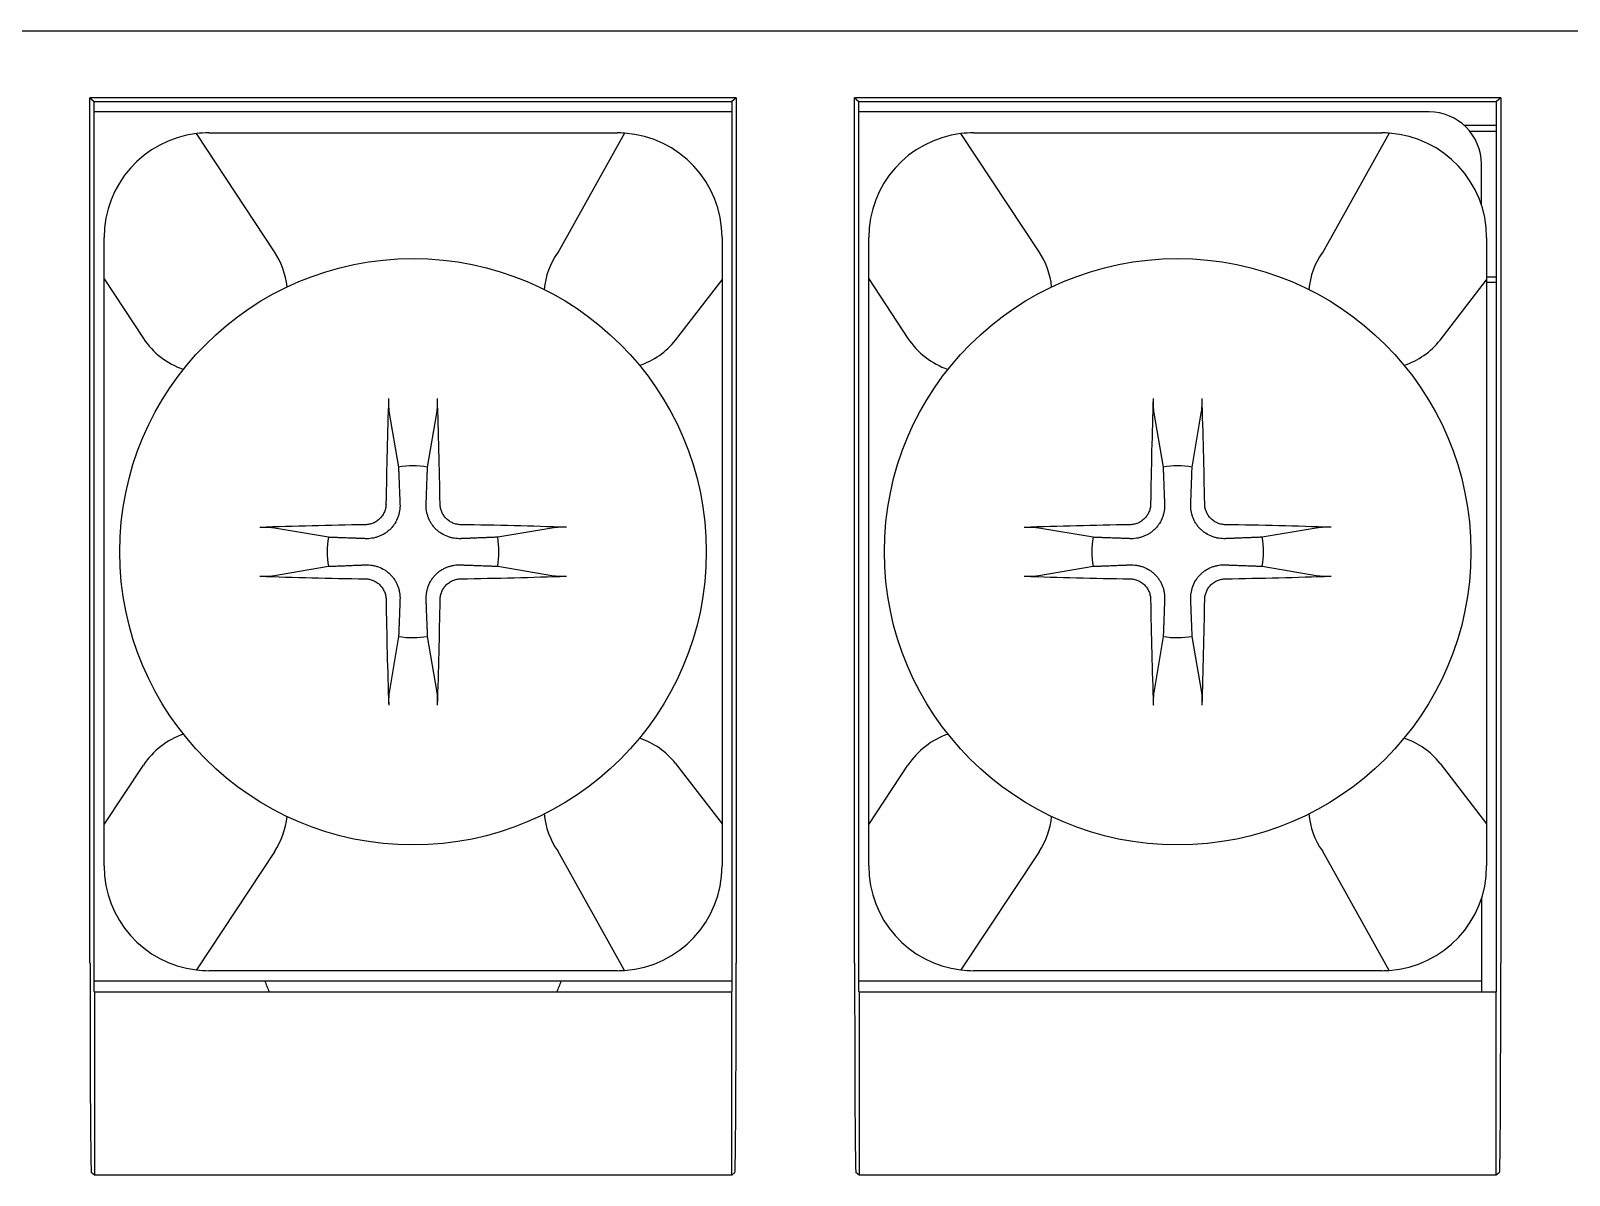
# Model space of a CAD drawing. Header units: millimetres. Extents: x 1618 to 2314, y 422 to 652.
# Drawn here: x 1666.96 to 1681.65, y 559.68 to 570.61 of the extents above; entities that cross this region are included whole.
import ezdxf

# ---------------------------------------------------------------- set-up
doc = ezdxf.new("R2010")
doc.units = ezdxf.units.MM

msp = doc.modelspace()

# ---------------------------------------------------------------- linework, layer by layer
for p, q in [((1660.933, 570.611), (1706.333, 570.611)), ((1673.693, 569.97), (1667.523, 569.97)), ((1667.523, 569.97), (1667.563, 569.936)), ((1667.523, 561.709), (1667.523, 569.97)), ((1667.563, 569.936), (1673.653, 569.936)), ((1667.563, 561.436), (1667.563, 569.936)), ((1673.693, 569.97), (1673.653, 569.936)), ((1673.653, 569.936), (1673.653, 561.436)), ((1673.693, 569.97), (1673.693, 561.709)), ((1680.993, 569.97), (1674.823, 569.97)), ((1674.823, 569.97), (1674.863, 569.936)), ((1674.823, 561.709), (1674.823, 569.97)), ((1674.863, 569.936), (1680.953, 569.936)), ((1674.863, 561.436), (1674.863, 569.936)), ((1680.993, 569.97), (1680.953, 569.936)), ((1680.953, 561.436), (1680.953, 569.936)), ((1680.993, 569.97), (1680.993, 561.709)), ((1673.653, 569.836), (1667.563, 569.836)), ((1680.308, 569.836), (1674.863, 569.836)), ((1669.285, 568.5), (1668.539, 569.629)), ((1668.658, 569.636), (1672.558, 569.636)), ((1672.628, 569.634), (1671.99, 568.492)), ((1676.585, 568.5), (1675.839, 569.629)), ((1675.958, 569.636), (1679.858, 569.636)), ((1679.928, 569.634), (1679.29, 568.492)), ((1680.953, 569.706), (1680.644, 569.706)), ((1680.695, 569.653), (1680.953, 569.653)), ((1680.808, 568.948), (1680.808, 569.336)), ((1667.658, 568.242), (1667.658, 568.636)), ((1673.558, 568.636), (1673.558, 568.234)), ((1674.958, 568.242), (1674.958, 568.636)), ((1680.858, 568.636), (1680.858, 568.234)), ((1667.658, 568.242), (1668.033, 567.673)), ((1667.658, 563.031), (1667.658, 568.242)), ((1673.114, 567.658), (1673.558, 568.234)), ((1673.558, 568.234), (1673.558, 563.038)), ((1674.958, 568.242), (1675.333, 567.673)), ((1674.958, 563.031), (1674.958, 568.242)), ((1680.414, 567.658), (1680.858, 568.234)), ((1680.953, 568.259), (1680.858, 568.259)), ((1680.858, 568.234), (1680.858, 563.038)), ((1680.953, 568.206), (1680.858, 568.206)), ((1670.378, 566.979), (1670.469, 566.444)), ((1670.746, 566.444), (1670.837, 566.979)), ((1677.678, 566.979), (1677.769, 566.444)), ((1678.046, 566.444), (1678.137, 566.979)), ((1669.8, 565.774), (1669.265, 565.865)), ((1671.951, 565.866), (1671.416, 565.775)), ((1677.1, 565.774), (1676.565, 565.865)), ((1679.251, 565.866), (1678.716, 565.775)), ((1669.265, 565.406), (1669.8, 565.497)), ((1671.416, 565.498), (1671.951, 565.407)), ((1676.565, 565.406), (1677.1, 565.497)), ((1678.716, 565.498), (1679.251, 565.407)), ((1670.47, 564.828), (1670.379, 564.293)), ((1670.838, 564.293), (1670.747, 564.828)), ((1677.77, 564.828), (1677.679, 564.293)), ((1678.138, 564.293), (1678.047, 564.828)), ((1667.658, 563.031), (1668.033, 563.599)), ((1673.114, 563.614), (1673.558, 563.038)), ((1674.958, 563.031), (1675.333, 563.599)), ((1680.414, 563.614), (1680.858, 563.038)), ((1667.658, 562.636), (1667.658, 563.031)), ((1673.558, 563.038), (1673.558, 562.636)), ((1674.958, 562.636), (1674.958, 563.031)), ((1680.858, 563.038), (1680.858, 562.636)), ((1669.285, 562.772), (1668.539, 561.643)), ((1672.628, 561.638), (1671.99, 562.78)), ((1676.585, 562.772), (1675.839, 561.643)), ((1679.928, 561.638), (1679.29, 562.78)), ((1680.808, 562.324), (1680.808, 561.536)), ((1673.653, 561.536), (1667.563, 561.536)), ((1672.558, 561.636), (1668.658, 561.636)), ((1680.808, 561.536), (1674.863, 561.536)), ((1679.858, 561.636), (1675.958, 561.636)), ((1680.808, 561.536), (1680.808, 561.433)), ((1667.566, 561.433), (1667.563, 561.436)), ((1667.566, 561.433), (1673.65, 561.433)), ((1667.566, 561.433), (1667.566, 559.683)), ((1673.65, 561.433), (1673.653, 561.436)), ((1673.65, 559.683), (1673.65, 561.433)), ((1674.866, 561.433), (1674.863, 561.436)), ((1674.866, 561.433), (1680.95, 561.433)), ((1674.866, 561.433), (1674.866, 559.683)), ((1680.953, 561.436), (1680.95, 561.433)), ((1680.95, 559.683), (1680.95, 561.433)), ((1667.566, 559.683), (1667.536, 559.709)), ((1673.65, 559.683), (1667.566, 559.683)), ((1673.681, 559.709), (1673.65, 559.683)), ((1674.866, 559.683), (1674.836, 559.709)), ((1680.95, 559.683), (1674.866, 559.683)), ((1680.981, 559.709), (1680.95, 559.683))]:
    msp.add_line(p, q)
for centre in [(1670.608, 565.636), (1677.908, 565.636)]:
    msp.add_circle(centre, 2.8)
for centre, radius, start, end in [((1680.308, 569.336), 0.5, 0, 90), ((1668.658, 568.636), 1, 96.8173, 180), ((1668.658, 568.636), 1, 90, 96.8173), ((1672.558, 568.636), 1, 85.9679, 90), ((1672.558, 568.636), 1, 0, 85.9679), ((1675.958, 568.636), 1, 96.8173, 180), ((1675.958, 568.636), 1, 90, 96.8173), ((1679.858, 568.636), 1, 85.9679, 90), ((1679.858, 568.636), 1, 0, 85.9679), ((1668.659, 568.087), 0.75, 5.9361, 33.4424), ((1672.559, 568.085), 0.7, 144.4374, 175.5132), ((1675.959, 568.087), 0.75, 5.9361, 33.4424), ((1679.859, 568.085), 0.7, 144.4374, 175.5132), ((1668.659, 568.087), 0.75, 213.4424, 251.0511), ((1672.559, 568.085), 0.7, 287.409, 322.3631), ((1675.959, 568.087), 0.75, 213.4424, 251.0511), ((1679.859, 568.085), 0.7, 287.409, 322.3631), ((1670.608, 565.636), 0.82, 80.3013, 99.7447), ((1677.908, 565.636), 0.82, 80.3013, 99.7447), ((1670.608, 565.636), 0.82, 170.3013, 189.7447), ((1670.608, 565.636), 0.82, 350.3013, 9.7447), ((1677.908, 565.636), 0.82, 170.3013, 189.7447), ((1677.908, 565.636), 0.82, 350.3013, 9.7447), ((1670.608, 565.636), 0.82, 260.3013, 279.7447), ((1677.908, 565.636), 0.82, 260.3013, 279.7447), ((1668.659, 563.185), 0.75, 108.9489, 146.5576), ((1675.959, 563.185), 0.75, 108.9489, 146.5576), ((1672.559, 563.187), 0.7, 37.6369, 72.591), ((1679.859, 563.187), 0.7, 37.6369, 72.591), ((1668.659, 563.185), 0.75, 326.5576, 354.0639), ((1672.559, 563.187), 0.7, 184.4868, 215.5626), ((1675.959, 563.185), 0.75, 326.5576, 354.0639), ((1679.859, 563.187), 0.7, 184.4868, 215.5626), ((1668.658, 562.636), 1, 180, 263.1827), ((1672.558, 562.636), 1, 274.0321, 0), ((1675.958, 562.636), 1, 180, 263.1827), ((1679.858, 562.636), 1, 274.0321, 0), ((1668.658, 562.636), 1, 263.1827, 270), ((1670.608, 562.036), 1.5, 199.4712, 203.6875), ((1670.608, 562.036), 1.5, 336.3125, 340.5288), ((1672.558, 562.636), 1, 270, 274.0321), ((1675.958, 562.636), 1, 263.1827, 270), ((1679.858, 562.636), 1, 270, 274.0321)]:
    msp.add_arc(centre, radius, start, end)
for centre, major_axis, ratio, start_param, end_param in [((1670.78, 565.635), (0.037, 4.997), 0.087156, 1.273815, 1.479878), ((1670.436, 565.635), (0.041, -4.997), 0.087156, 1.661715, 1.867777), ((1678.08, 565.635), (0.037, 4.997), 0.087156, 1.273815, 1.479878), ((1677.736, 565.635), (0.041, -4.997), 0.087156, 1.661715, 1.867777), ((1670.61, 565.464), (4.997, 0.041), 0.087156, 1.661715, 1.867777), ((1670.607, 565.464), (4.997, -0.037), 0.087156, 1.273815, 1.479878), ((1677.91, 565.464), (4.997, 0.041), 0.087156, 1.661715, 1.867777), ((1677.907, 565.464), (4.997, -0.037), 0.087156, 1.273815, 1.479878), ((1670.609, 565.808), (-4.997, 0.037), 0.087156, 1.273815, 1.479878), ((1670.607, 565.808), (-4.997, -0.041), 0.087156, 1.661715, 1.867777), ((1677.909, 565.808), (-4.997, 0.037), 0.087156, 1.273815, 1.479878), ((1677.907, 565.808), (-4.997, -0.041), 0.087156, 1.661715, 1.867777), ((1670.78, 565.637), (-0.041, 4.997), 0.087156, 1.661715, 1.867777), ((1670.436, 565.637), (-0.037, -4.997), 0.087156, 1.273815, 1.479878), ((1678.08, 565.637), (-0.041, 4.997), 0.087156, 1.661715, 1.867777), ((1677.736, 565.637), (-0.037, -4.997), 0.087156, 1.273815, 1.479878), ((1667.536, 561.709), (0, 2), 0.006109, 1.570796, 3.136357), ((1673.681, 561.709), (0, 2), 0.006109, 3.146827, 4.712389), ((1674.836, 561.709), (0, 2), 0.006109, 1.570796, 3.136358), ((1680.981, 561.709), (0, 2), 0.006109, 3.146827, 4.712389)]:
    msp.add_ellipse(centre, major_axis=major_axis, ratio=ratio, start_param=start_param, end_param=end_param)
for points, knots in [([(1670.375, 567.1), (1670.374, 567.089), (1670.374, 567.077), (1670.374, 567.059), (1670.374, 567.053), (1670.374, 567.041), (1670.374, 567.035), (1670.375, 567.024), (1670.375, 567.019), (1670.375, 567.009), (1670.376, 567.004), (1670.376, 566.996), (1670.377, 566.992), (1670.377, 566.985), (1670.378, 566.981), (1670.378, 566.979)], [0, 0, 0, 0, 0.25, 0.25, 0.375, 0.375, 0.5, 0.5, 0.625, 0.625, 0.75, 0.75, 0.875, 0.875, 1, 1, 1, 1]), ([(1670.837, 566.979), (1670.837, 566.982), (1670.838, 566.985), (1670.839, 566.992), (1670.839, 566.996), (1670.84, 567.004), (1670.84, 567.009), (1670.84, 567.019), (1670.841, 567.025), (1670.841, 567.036), (1670.841, 567.041), (1670.841, 567.053), (1670.841, 567.059), (1670.841, 567.071), (1670.841, 567.077), (1670.841, 567.089), (1670.841, 567.095), (1670.841, 567.1)], [0, 0, 0, 0, 0.125, 0.125, 0.25, 0.25, 0.375, 0.375, 0.5, 0.5, 0.625, 0.625, 0.75, 0.75, 0.875, 0.875, 1, 1, 1, 1]), ([(1677.675, 567.1), (1677.674, 567.089), (1677.674, 567.077), (1677.674, 567.059), (1677.674, 567.053), (1677.674, 567.041), (1677.674, 567.035), (1677.675, 567.024), (1677.675, 567.019), (1677.675, 567.009), (1677.676, 567.004), (1677.676, 566.996), (1677.677, 566.992), (1677.677, 566.985), (1677.678, 566.981), (1677.678, 566.979)], [0, 0, 0, 0, 0.25, 0.25, 0.375, 0.375, 0.5, 0.5, 0.625, 0.625, 0.75, 0.75, 0.875, 0.875, 1, 1, 1, 1]), ([(1678.137, 566.979), (1678.137, 566.982), (1678.138, 566.985), (1678.139, 566.992), (1678.139, 566.996), (1678.14, 567.004), (1678.14, 567.009), (1678.14, 567.019), (1678.141, 567.025), (1678.141, 567.036), (1678.141, 567.041), (1678.141, 567.053), (1678.141, 567.059), (1678.141, 567.071), (1678.141, 567.077), (1678.141, 567.089), (1678.141, 567.095), (1678.141, 567.1)], [0, 0, 0, 0, 0.125, 0.125, 0.25, 0.25, 0.375, 0.375, 0.5, 0.5, 0.625, 0.625, 0.75, 0.75, 0.875, 0.875, 1, 1, 1, 1]), ([(1670.35, 566.092), (1670.35, 566.079), (1670.348, 566.066), (1670.344, 566.047), (1670.343, 566.041), (1670.339, 566.029), (1670.337, 566.023), (1670.329, 566.005), (1670.323, 565.993), (1670.309, 565.972), (1670.3, 565.962), (1670.282, 565.944), (1670.272, 565.936), (1670.256, 565.925), (1670.251, 565.921), (1670.239, 565.915), (1670.233, 565.912), (1670.216, 565.905), (1670.203, 565.901), (1670.178, 565.896), (1670.165, 565.894), (1670.152, 565.894)], [0, 0, 0, 0, 0.125, 0.125, 0.1875, 0.1875, 0.25, 0.25, 0.375, 0.375, 0.5, 0.5, 0.625, 0.625, 0.6875, 0.6875, 0.75, 0.75, 0.875, 0.875, 1, 1, 1, 1]), ([(1670.483, 566.091), (1670.484, 566.07), (1670.483, 566.049), (1670.478, 566.018), (1670.476, 566.008), (1670.47, 565.987), (1670.467, 565.977), (1670.456, 565.946), (1670.447, 565.926), (1670.428, 565.897), (1670.422, 565.888), (1670.407, 565.87), (1670.4, 565.861), (1670.387, 565.849), (1670.383, 565.845), (1670.374, 565.837), (1670.361, 565.826), (1670.347, 565.816), (1670.328, 565.804), (1670.318, 565.798), (1670.298, 565.789), (1670.278, 565.78), (1670.257, 565.774), (1670.237, 565.768), (1670.226, 565.766), (1670.195, 565.761), (1670.174, 565.76), (1670.153, 565.761)], [0, 0, 0, 0, 0.125, 0.125, 0.1875, 0.1875, 0.25, 0.25, 0.375, 0.375, 0.4375, 0.4375, 0.5, 0.5, 0.53125, 0.53125, 0.5625, 0.625, 0.625, 0.6875, 0.6875, 0.75, 0.8125, 0.8125, 0.875, 0.875, 1, 1, 1, 1]), ([(1671.063, 565.761), (1671.042, 565.76), (1671.021, 565.762), (1670.99, 565.766), (1670.98, 565.768), (1670.96, 565.774), (1670.949, 565.777), (1670.919, 565.788), (1670.899, 565.798), (1670.87, 565.816), (1670.86, 565.823), (1670.842, 565.837), (1670.833, 565.845), (1670.821, 565.857), (1670.817, 565.861), (1670.809, 565.87), (1670.798, 565.883), (1670.788, 565.897), (1670.776, 565.916), (1670.77, 565.926), (1670.761, 565.946), (1670.752, 565.966), (1670.746, 565.987), (1670.74, 566.008), (1670.738, 566.018), (1670.733, 566.049), (1670.732, 566.07), (1670.733, 566.091)], [0, 0, 0, 0, 0.125, 0.125, 0.1875, 0.1875, 0.25, 0.25, 0.375, 0.375, 0.4375, 0.4375, 0.5, 0.5, 0.53125, 0.53125, 0.5625, 0.625, 0.625, 0.6875, 0.6875, 0.75, 0.8125, 0.8125, 0.875, 0.875, 1, 1, 1, 1]), ([(1671.064, 565.894), (1671.051, 565.895), (1671.038, 565.896), (1671.019, 565.9), (1671.013, 565.902), (1671.001, 565.905), (1670.995, 565.908), (1670.977, 565.915), (1670.966, 565.921), (1670.944, 565.936), (1670.934, 565.944), (1670.916, 565.962), (1670.908, 565.972), (1670.897, 565.988), (1670.894, 565.994), (1670.887, 566.005), (1670.885, 566.011), (1670.877, 566.028), (1670.873, 566.041), (1670.868, 566.066), (1670.866, 566.079), (1670.866, 566.092)], [0, 0, 0, 0, 0.125, 0.125, 0.1875, 0.1875, 0.25, 0.25, 0.375, 0.375, 0.5, 0.5, 0.625, 0.625, 0.6875, 0.6875, 0.75, 0.75, 0.875, 0.875, 1, 1, 1, 1]), ([(1677.65, 566.092), (1677.65, 566.079), (1677.648, 566.066), (1677.644, 566.047), (1677.643, 566.041), (1677.639, 566.029), (1677.637, 566.023), (1677.629, 566.005), (1677.623, 565.993), (1677.609, 565.972), (1677.6, 565.962), (1677.582, 565.944), (1677.572, 565.936), (1677.556, 565.925), (1677.551, 565.921), (1677.539, 565.915), (1677.533, 565.912), (1677.516, 565.905), (1677.503, 565.901), (1677.478, 565.896), (1677.465, 565.894), (1677.452, 565.894)], [0, 0, 0, 0, 0.125, 0.125, 0.1875, 0.1875, 0.25, 0.25, 0.375, 0.375, 0.5, 0.5, 0.625, 0.625, 0.6875, 0.6875, 0.75, 0.75, 0.875, 0.875, 1, 1, 1, 1]), ([(1677.783, 566.091), (1677.784, 566.07), (1677.783, 566.049), (1677.778, 566.018), (1677.776, 566.008), (1677.77, 565.987), (1677.767, 565.977), (1677.756, 565.946), (1677.747, 565.926), (1677.728, 565.897), (1677.722, 565.888), (1677.707, 565.87), (1677.7, 565.861), (1677.687, 565.849), (1677.683, 565.845), (1677.674, 565.837), (1677.661, 565.826), (1677.647, 565.816), (1677.628, 565.804), (1677.618, 565.798), (1677.598, 565.789), (1677.578, 565.78), (1677.557, 565.774), (1677.537, 565.768), (1677.526, 565.766), (1677.495, 565.761), (1677.474, 565.76), (1677.453, 565.761)], [0, 0, 0, 0, 0.125, 0.125, 0.1875, 0.1875, 0.25, 0.25, 0.375, 0.375, 0.4375, 0.4375, 0.5, 0.5, 0.53125, 0.53125, 0.5625, 0.625, 0.625, 0.6875, 0.6875, 0.75, 0.8125, 0.8125, 0.875, 0.875, 1, 1, 1, 1]), ([(1678.363, 565.761), (1678.342, 565.76), (1678.321, 565.762), (1678.29, 565.766), (1678.28, 565.768), (1678.26, 565.774), (1678.249, 565.777), (1678.219, 565.788), (1678.199, 565.798), (1678.17, 565.816), (1678.16, 565.823), (1678.142, 565.837), (1678.133, 565.845), (1678.121, 565.857), (1678.117, 565.861), (1678.109, 565.87), (1678.098, 565.883), (1678.088, 565.897), (1678.076, 565.916), (1678.07, 565.926), (1678.061, 565.946), (1678.052, 565.966), (1678.046, 565.987), (1678.04, 566.008), (1678.038, 566.018), (1678.033, 566.049), (1678.032, 566.07), (1678.033, 566.091)], [0, 0, 0, 0, 0.125, 0.125, 0.1875, 0.1875, 0.25, 0.25, 0.375, 0.375, 0.4375, 0.4375, 0.5, 0.5, 0.53125, 0.53125, 0.5625, 0.625, 0.625, 0.6875, 0.6875, 0.75, 0.8125, 0.8125, 0.875, 0.875, 1, 1, 1, 1]), ([(1678.364, 565.894), (1678.351, 565.895), (1678.338, 565.896), (1678.319, 565.9), (1678.313, 565.902), (1678.301, 565.905), (1678.295, 565.908), (1678.277, 565.915), (1678.266, 565.921), (1678.244, 565.936), (1678.234, 565.944), (1678.216, 565.962), (1678.208, 565.972), (1678.197, 565.988), (1678.194, 565.994), (1678.187, 566.005), (1678.185, 566.011), (1678.177, 566.028), (1678.173, 566.041), (1678.168, 566.066), (1678.166, 566.079), (1678.166, 566.092)], [0, 0, 0, 0, 0.125, 0.125, 0.1875, 0.1875, 0.25, 0.25, 0.375, 0.375, 0.5, 0.5, 0.625, 0.625, 0.6875, 0.6875, 0.75, 0.75, 0.875, 0.875, 1, 1, 1, 1]), ([(1669.265, 565.865), (1669.263, 565.865), (1669.26, 565.866), (1669.252, 565.867), (1669.248, 565.867), (1669.24, 565.868), (1669.235, 565.868), (1669.225, 565.868), (1669.22, 565.868), (1669.209, 565.869), (1669.203, 565.869), (1669.191, 565.869), (1669.185, 565.869), (1669.173, 565.869), (1669.167, 565.869), (1669.156, 565.869), (1669.15, 565.869), (1669.144, 565.868)], [0, 0, 0, 0, 0.125, 0.125, 0.25, 0.25, 0.375, 0.375, 0.5, 0.5, 0.625, 0.625, 0.75, 0.75, 0.875, 0.875, 1, 1, 1, 1]), ([(1672.072, 565.87), (1672.061, 565.87), (1672.049, 565.87), (1672.031, 565.87), (1672.025, 565.87), (1672.013, 565.87), (1672.008, 565.87), (1671.996, 565.87), (1671.991, 565.869), (1671.981, 565.869), (1671.976, 565.869), (1671.968, 565.868), (1671.964, 565.868), (1671.957, 565.867), (1671.954, 565.866), (1671.951, 565.866)], [0, 0, 0, 0, 0.25, 0.25, 0.375, 0.375, 0.5, 0.5, 0.625, 0.625, 0.75, 0.75, 0.875, 0.875, 1, 1, 1, 1]), ([(1676.565, 565.865), (1676.563, 565.865), (1676.56, 565.866), (1676.552, 565.867), (1676.548, 565.867), (1676.54, 565.868), (1676.535, 565.868), (1676.525, 565.868), (1676.52, 565.868), (1676.509, 565.869), (1676.503, 565.869), (1676.491, 565.869), (1676.485, 565.869), (1676.473, 565.869), (1676.467, 565.869), (1676.456, 565.869), (1676.45, 565.869), (1676.444, 565.868)], [0, 0, 0, 0, 0.125, 0.125, 0.25, 0.25, 0.375, 0.375, 0.5, 0.5, 0.625, 0.625, 0.75, 0.75, 0.875, 0.875, 1, 1, 1, 1]), ([(1679.372, 565.87), (1679.361, 565.87), (1679.349, 565.87), (1679.331, 565.87), (1679.325, 565.87), (1679.313, 565.87), (1679.308, 565.87), (1679.296, 565.87), (1679.291, 565.869), (1679.281, 565.869), (1679.276, 565.869), (1679.268, 565.868), (1679.264, 565.868), (1679.257, 565.867), (1679.254, 565.866), (1679.251, 565.866)], [0, 0, 0, 0, 0.25, 0.25, 0.375, 0.375, 0.5, 0.5, 0.625, 0.625, 0.75, 0.75, 0.875, 0.875, 1, 1, 1, 1]), ([(1670.154, 565.511), (1670.174, 565.512), (1670.195, 565.51), (1670.226, 565.506), (1670.236, 565.504), (1670.257, 565.498), (1670.267, 565.495), (1670.298, 565.484), (1670.318, 565.474), (1670.347, 565.456), (1670.356, 565.449), (1670.374, 565.435), (1670.383, 565.427), (1670.395, 565.415), (1670.399, 565.411), (1670.407, 565.402), (1670.418, 565.389), (1670.428, 565.375), (1670.44, 565.356), (1670.446, 565.346), (1670.456, 565.326), (1670.464, 565.306), (1670.471, 565.285), (1670.476, 565.264), (1670.478, 565.254), (1670.483, 565.223), (1670.484, 565.202), (1670.483, 565.181)], [0, 0, 0, 0, 0.125, 0.125, 0.1875, 0.1875, 0.25, 0.25, 0.375, 0.375, 0.4375, 0.4375, 0.5, 0.5, 0.53125, 0.53125, 0.5625, 0.625, 0.625, 0.6875, 0.6875, 0.75, 0.8125, 0.8125, 0.875, 0.875, 1, 1, 1, 1]), ([(1670.733, 565.181), (1670.733, 565.202), (1670.734, 565.223), (1670.739, 565.254), (1670.741, 565.264), (1670.746, 565.285), (1670.749, 565.295), (1670.76, 565.326), (1670.77, 565.346), (1670.788, 565.375), (1670.795, 565.384), (1670.809, 565.402), (1670.817, 565.411), (1670.829, 565.423), (1670.833, 565.427), (1670.842, 565.435), (1670.855, 565.446), (1670.869, 565.456), (1670.889, 565.468), (1670.899, 565.474), (1670.919, 565.484), (1670.939, 565.492), (1670.959, 565.498), (1670.98, 565.504), (1670.99, 565.506), (1671.021, 565.511), (1671.042, 565.512), (1671.063, 565.511)], [0, 0, 0, 0, 0.125, 0.125, 0.1875, 0.1875, 0.25, 0.25, 0.375, 0.375, 0.4375, 0.4375, 0.5, 0.5, 0.53125, 0.53125, 0.5625, 0.625, 0.625, 0.6875, 0.6875, 0.75, 0.8125, 0.8125, 0.875, 0.875, 1, 1, 1, 1]), ([(1677.454, 565.511), (1677.474, 565.512), (1677.495, 565.51), (1677.526, 565.506), (1677.536, 565.504), (1677.557, 565.498), (1677.567, 565.495), (1677.598, 565.484), (1677.618, 565.474), (1677.647, 565.456), (1677.656, 565.449), (1677.674, 565.435), (1677.683, 565.427), (1677.695, 565.415), (1677.699, 565.411), (1677.707, 565.402), (1677.718, 565.389), (1677.728, 565.375), (1677.74, 565.356), (1677.746, 565.346), (1677.756, 565.326), (1677.764, 565.306), (1677.771, 565.285), (1677.776, 565.264), (1677.778, 565.254), (1677.783, 565.223), (1677.784, 565.202), (1677.783, 565.181)], [0, 0, 0, 0, 0.125, 0.125, 0.1875, 0.1875, 0.25, 0.25, 0.375, 0.375, 0.4375, 0.4375, 0.5, 0.5, 0.53125, 0.53125, 0.5625, 0.625, 0.625, 0.6875, 0.6875, 0.75, 0.8125, 0.8125, 0.875, 0.875, 1, 1, 1, 1]), ([(1678.033, 565.181), (1678.033, 565.202), (1678.034, 565.223), (1678.039, 565.254), (1678.041, 565.264), (1678.046, 565.285), (1678.049, 565.295), (1678.06, 565.326), (1678.07, 565.346), (1678.088, 565.375), (1678.095, 565.384), (1678.109, 565.402), (1678.117, 565.411), (1678.129, 565.423), (1678.133, 565.427), (1678.142, 565.435), (1678.155, 565.446), (1678.169, 565.456), (1678.189, 565.468), (1678.199, 565.474), (1678.219, 565.484), (1678.239, 565.492), (1678.259, 565.498), (1678.28, 565.504), (1678.29, 565.506), (1678.321, 565.511), (1678.342, 565.512), (1678.363, 565.511)], [0, 0, 0, 0, 0.125, 0.125, 0.1875, 0.1875, 0.25, 0.25, 0.375, 0.375, 0.4375, 0.4375, 0.5, 0.5, 0.53125, 0.53125, 0.5625, 0.625, 0.625, 0.6875, 0.6875, 0.75, 0.8125, 0.8125, 0.875, 0.875, 1, 1, 1, 1]), ([(1669.144, 565.402), (1669.156, 565.402), (1669.167, 565.402), (1669.186, 565.402), (1669.191, 565.402), (1669.203, 565.402), (1669.209, 565.402), (1669.22, 565.402), (1669.225, 565.403), (1669.235, 565.403), (1669.24, 565.403), (1669.249, 565.404), (1669.253, 565.404), (1669.26, 565.405), (1669.263, 565.406), (1669.265, 565.406)], [0, 0, 0, 0, 0.25, 0.25, 0.375, 0.375, 0.5, 0.5, 0.625, 0.625, 0.75, 0.75, 0.875, 0.875, 1, 1, 1, 1]), ([(1670.153, 565.378), (1670.165, 565.377), (1670.178, 565.376), (1670.197, 565.372), (1670.203, 565.37), (1670.216, 565.367), (1670.222, 565.364), (1670.239, 565.357), (1670.251, 565.351), (1670.272, 565.336), (1670.282, 565.328), (1670.3, 565.31), (1670.309, 565.3), (1670.319, 565.284), (1670.323, 565.278), (1670.329, 565.267), (1670.332, 565.261), (1670.339, 565.244), (1670.343, 565.231), (1670.349, 565.206), (1670.35, 565.193), (1670.35, 565.18)], [0, 0, 0, 0, 0.125, 0.125, 0.1875, 0.1875, 0.25, 0.25, 0.375, 0.375, 0.5, 0.5, 0.625, 0.625, 0.6875, 0.6875, 0.75, 0.75, 0.875, 0.875, 1, 1, 1, 1]), ([(1670.867, 565.18), (1670.867, 565.193), (1670.868, 565.206), (1670.872, 565.225), (1670.874, 565.231), (1670.878, 565.243), (1670.88, 565.249), (1670.887, 565.267), (1670.893, 565.279), (1670.908, 565.3), (1670.916, 565.31), (1670.934, 565.328), (1670.944, 565.336), (1670.96, 565.347), (1670.966, 565.351), (1670.977, 565.357), (1670.983, 565.36), (1671.001, 565.367), (1671.013, 565.371), (1671.038, 565.376), (1671.051, 565.378), (1671.064, 565.378)], [0, 0, 0, 0, 0.125, 0.125, 0.1875, 0.1875, 0.25, 0.25, 0.375, 0.375, 0.5, 0.5, 0.625, 0.625, 0.6875, 0.6875, 0.75, 0.75, 0.875, 0.875, 1, 1, 1, 1]), ([(1671.951, 565.407), (1671.954, 565.407), (1671.957, 565.406), (1671.964, 565.406), (1671.968, 565.405), (1671.977, 565.404), (1671.981, 565.404), (1671.991, 565.404), (1671.997, 565.404), (1672.008, 565.403), (1672.013, 565.403), (1672.025, 565.403), (1672.031, 565.403), (1672.043, 565.403), (1672.049, 565.403), (1672.061, 565.403), (1672.067, 565.403), (1672.072, 565.404)], [0, 0, 0, 0, 0.125, 0.125, 0.25, 0.25, 0.375, 0.375, 0.5, 0.5, 0.625, 0.625, 0.75, 0.75, 0.875, 0.875, 1, 1, 1, 1]), ([(1676.444, 565.402), (1676.456, 565.402), (1676.467, 565.402), (1676.486, 565.402), (1676.491, 565.402), (1676.503, 565.402), (1676.509, 565.402), (1676.52, 565.402), (1676.525, 565.403), (1676.535, 565.403), (1676.54, 565.403), (1676.549, 565.404), (1676.553, 565.404), (1676.56, 565.405), (1676.563, 565.406), (1676.565, 565.406)], [0, 0, 0, 0, 0.25, 0.25, 0.375, 0.375, 0.5, 0.5, 0.625, 0.625, 0.75, 0.75, 0.875, 0.875, 1, 1, 1, 1]), ([(1677.453, 565.378), (1677.465, 565.377), (1677.478, 565.376), (1677.497, 565.372), (1677.503, 565.37), (1677.516, 565.367), (1677.522, 565.364), (1677.539, 565.357), (1677.551, 565.351), (1677.572, 565.336), (1677.582, 565.328), (1677.6, 565.31), (1677.609, 565.3), (1677.619, 565.284), (1677.623, 565.278), (1677.629, 565.267), (1677.632, 565.261), (1677.639, 565.244), (1677.643, 565.231), (1677.649, 565.206), (1677.65, 565.193), (1677.65, 565.18)], [0, 0, 0, 0, 0.125, 0.125, 0.1875, 0.1875, 0.25, 0.25, 0.375, 0.375, 0.5, 0.5, 0.625, 0.625, 0.6875, 0.6875, 0.75, 0.75, 0.875, 0.875, 1, 1, 1, 1]), ([(1678.167, 565.18), (1678.167, 565.193), (1678.168, 565.206), (1678.172, 565.225), (1678.174, 565.231), (1678.178, 565.243), (1678.18, 565.249), (1678.187, 565.267), (1678.193, 565.279), (1678.208, 565.3), (1678.216, 565.31), (1678.234, 565.328), (1678.244, 565.336), (1678.26, 565.347), (1678.266, 565.351), (1678.277, 565.357), (1678.283, 565.36), (1678.301, 565.367), (1678.313, 565.371), (1678.338, 565.376), (1678.351, 565.378), (1678.364, 565.378)], [0, 0, 0, 0, 0.125, 0.125, 0.1875, 0.1875, 0.25, 0.25, 0.375, 0.375, 0.5, 0.5, 0.625, 0.625, 0.6875, 0.6875, 0.75, 0.75, 0.875, 0.875, 1, 1, 1, 1]), ([(1679.251, 565.407), (1679.254, 565.407), (1679.257, 565.406), (1679.264, 565.406), (1679.268, 565.405), (1679.277, 565.404), (1679.281, 565.404), (1679.291, 565.404), (1679.297, 565.404), (1679.308, 565.403), (1679.313, 565.403), (1679.325, 565.403), (1679.331, 565.403), (1679.343, 565.403), (1679.349, 565.403), (1679.361, 565.403), (1679.367, 565.403), (1679.372, 565.404)], [0, 0, 0, 0, 0.125, 0.125, 0.25, 0.25, 0.375, 0.375, 0.5, 0.5, 0.625, 0.625, 0.75, 0.75, 0.875, 0.875, 1, 1, 1, 1]), ([(1670.379, 564.293), (1670.379, 564.29), (1670.378, 564.287), (1670.378, 564.28), (1670.377, 564.276), (1670.377, 564.268), (1670.376, 564.263), (1670.376, 564.253), (1670.376, 564.247), (1670.375, 564.236), (1670.375, 564.231), (1670.375, 564.219), (1670.375, 564.213), (1670.375, 564.201), (1670.375, 564.195), (1670.375, 564.183), (1670.376, 564.177), (1670.376, 564.172)], [0, 0, 0, 0, 0.125, 0.125, 0.25, 0.25, 0.375, 0.375, 0.5, 0.5, 0.625, 0.625, 0.75, 0.75, 0.875, 0.875, 1, 1, 1, 1]), ([(1670.842, 564.172), (1670.842, 564.183), (1670.842, 564.195), (1670.842, 564.213), (1670.842, 564.219), (1670.842, 564.231), (1670.842, 564.237), (1670.842, 564.248), (1670.842, 564.253), (1670.841, 564.263), (1670.841, 564.268), (1670.84, 564.276), (1670.84, 564.28), (1670.839, 564.287), (1670.839, 564.291), (1670.838, 564.293)], [0, 0, 0, 0, 0.25, 0.25, 0.375, 0.375, 0.5, 0.5, 0.625, 0.625, 0.75, 0.75, 0.875, 0.875, 1, 1, 1, 1]), ([(1677.679, 564.293), (1677.679, 564.29), (1677.678, 564.287), (1677.678, 564.28), (1677.677, 564.276), (1677.677, 564.268), (1677.676, 564.263), (1677.676, 564.253), (1677.676, 564.247), (1677.675, 564.236), (1677.675, 564.231), (1677.675, 564.219), (1677.675, 564.213), (1677.675, 564.201), (1677.675, 564.195), (1677.675, 564.183), (1677.676, 564.177), (1677.676, 564.172)], [0, 0, 0, 0, 0.125, 0.125, 0.25, 0.25, 0.375, 0.375, 0.5, 0.5, 0.625, 0.625, 0.75, 0.75, 0.875, 0.875, 1, 1, 1, 1]), ([(1678.142, 564.172), (1678.142, 564.183), (1678.142, 564.195), (1678.142, 564.213), (1678.142, 564.219), (1678.142, 564.231), (1678.142, 564.237), (1678.142, 564.248), (1678.142, 564.253), (1678.141, 564.263), (1678.141, 564.268), (1678.14, 564.276), (1678.14, 564.28), (1678.139, 564.287), (1678.139, 564.291), (1678.138, 564.293)], [0, 0, 0, 0, 0.25, 0.25, 0.375, 0.375, 0.5, 0.5, 0.625, 0.625, 0.75, 0.75, 0.875, 0.875, 1, 1, 1, 1])]:
    msp.add_open_spline(points, degree=3, knots=knots)
for points, weights in [([(1670.469, 566.444), (1670.478, 566.219), (1670.483, 566.091)], [1, 1.31905273402, 1.607360829]), ([(1670.733, 566.091), (1670.738, 566.219), (1670.746, 566.444)], [1.607360829, 1.31905273402, 1]), ([(1677.769, 566.444), (1677.778, 566.219), (1677.783, 566.091)], [1, 1.31905273402, 1.607360829]), ([(1678.033, 566.091), (1678.038, 566.219), (1678.046, 566.444)], [1.607360829, 1.31905273402, 1]), ([(1670.153, 565.761), (1670.025, 565.766), (1669.8, 565.774)], [1.607360829, 1.31905273402, 1]), ([(1671.416, 565.775), (1671.192, 565.766), (1671.063, 565.761)], [1, 1.31905273402, 1.607360829]), ([(1677.453, 565.761), (1677.325, 565.766), (1677.1, 565.774)], [1.607360829, 1.31905273402, 1]), ([(1678.716, 565.775), (1678.492, 565.766), (1678.363, 565.761)], [1, 1.31905273402, 1.607360829]), ([(1669.8, 565.497), (1670.025, 565.506), (1670.154, 565.511)], [1, 1.31905273402, 1.607360829]), ([(1671.063, 565.511), (1671.192, 565.506), (1671.416, 565.498)], [1.607360829, 1.31905273402, 1]), ([(1677.1, 565.497), (1677.325, 565.506), (1677.454, 565.511)], [1, 1.31905273402, 1.607360829]), ([(1678.363, 565.511), (1678.492, 565.506), (1678.716, 565.498)], [1.607360829, 1.31905273402, 1]), ([(1670.483, 565.181), (1670.479, 565.053), (1670.47, 564.828)], [1.607360829, 1.31905273402, 1]), ([(1670.747, 564.828), (1670.738, 565.053), (1670.733, 565.181)], [1, 1.31905273402, 1.607360829]), ([(1677.783, 565.181), (1677.779, 565.053), (1677.77, 564.828)], [1.607360829, 1.31905273402, 1]), ([(1678.047, 564.828), (1678.038, 565.053), (1678.033, 565.181)], [1, 1.31905273402, 1.607360829])]:
    msp.add_rational_spline(points, weights, degree=2)

doc.saveas('drawing.dxf')
